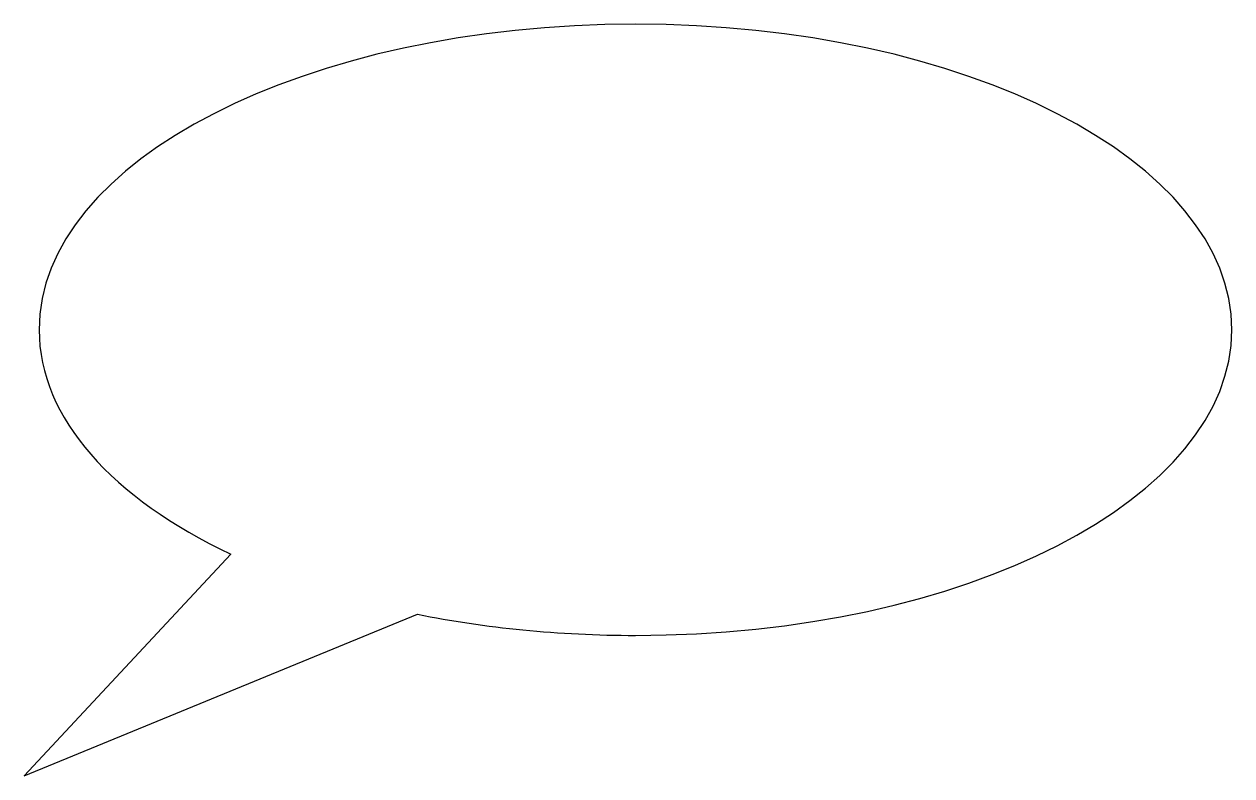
# Model space of a CAD drawing. Header units: centimetres. Extents: x -10.2 to 10.2, y -4.7 to 8.
import ezdxf

# ---------------------------------------------------------------- set-up
doc = ezdxf.new("R2010")
doc.units = ezdxf.units.CM
doc.header["$MEASUREMENT"] = 0
doc.layers.add('Camada 1', color=7, linetype='Continuous')

msp = doc.modelspace()

# ---------------------------------------------------------------- linework, layer by layer
at = {"layer": 'Camada 1'}
msp.add_open_spline([(0.12658, -2.3028), (-1.17475, -2.3028), (-2.41715, -2.17514), (-3.55917, -1.94519), (-3.55917, -1.94519), (-3.55917, -1.94519), (-10.21077, -4.67752), (-10.21077, -4.67752), (-10.21077, -4.67752), (-10.21077, -4.67752), (-6.71621, -0.93028), (-6.71621, -0.93028), (-6.71621, -0.93028), (-8.70884, 0.01349), (-9.95767, 1.36345), (-9.95767, 2.86332), (-9.95767, 2.86332), (-9.95767, 5.71648), (-5.44279, 8.02942), (0.12655, 8.02942), (0.12655, 8.02942), (5.69589, 8.02942), (10.2108, 5.71648), (10.2108, 2.86332), (10.2108, 2.86332), (10.2108, 0.01016), (5.69592, -2.3028), (0.12658, -2.3028)], degree=3, knots=[0, 0, 0, 0, 0.125, 0.125, 0.125, 0.125, 0.25, 0.25, 0.25, 0.25, 0.375, 0.375, 0.375, 0.375, 0.5, 0.5, 0.5, 0.5, 0.625, 0.625, 0.625, 0.625, 0.75, 0.75, 0.75, 0.75, 1, 1, 1, 1], dxfattribs=at)

doc.saveas('drawing.dxf')
